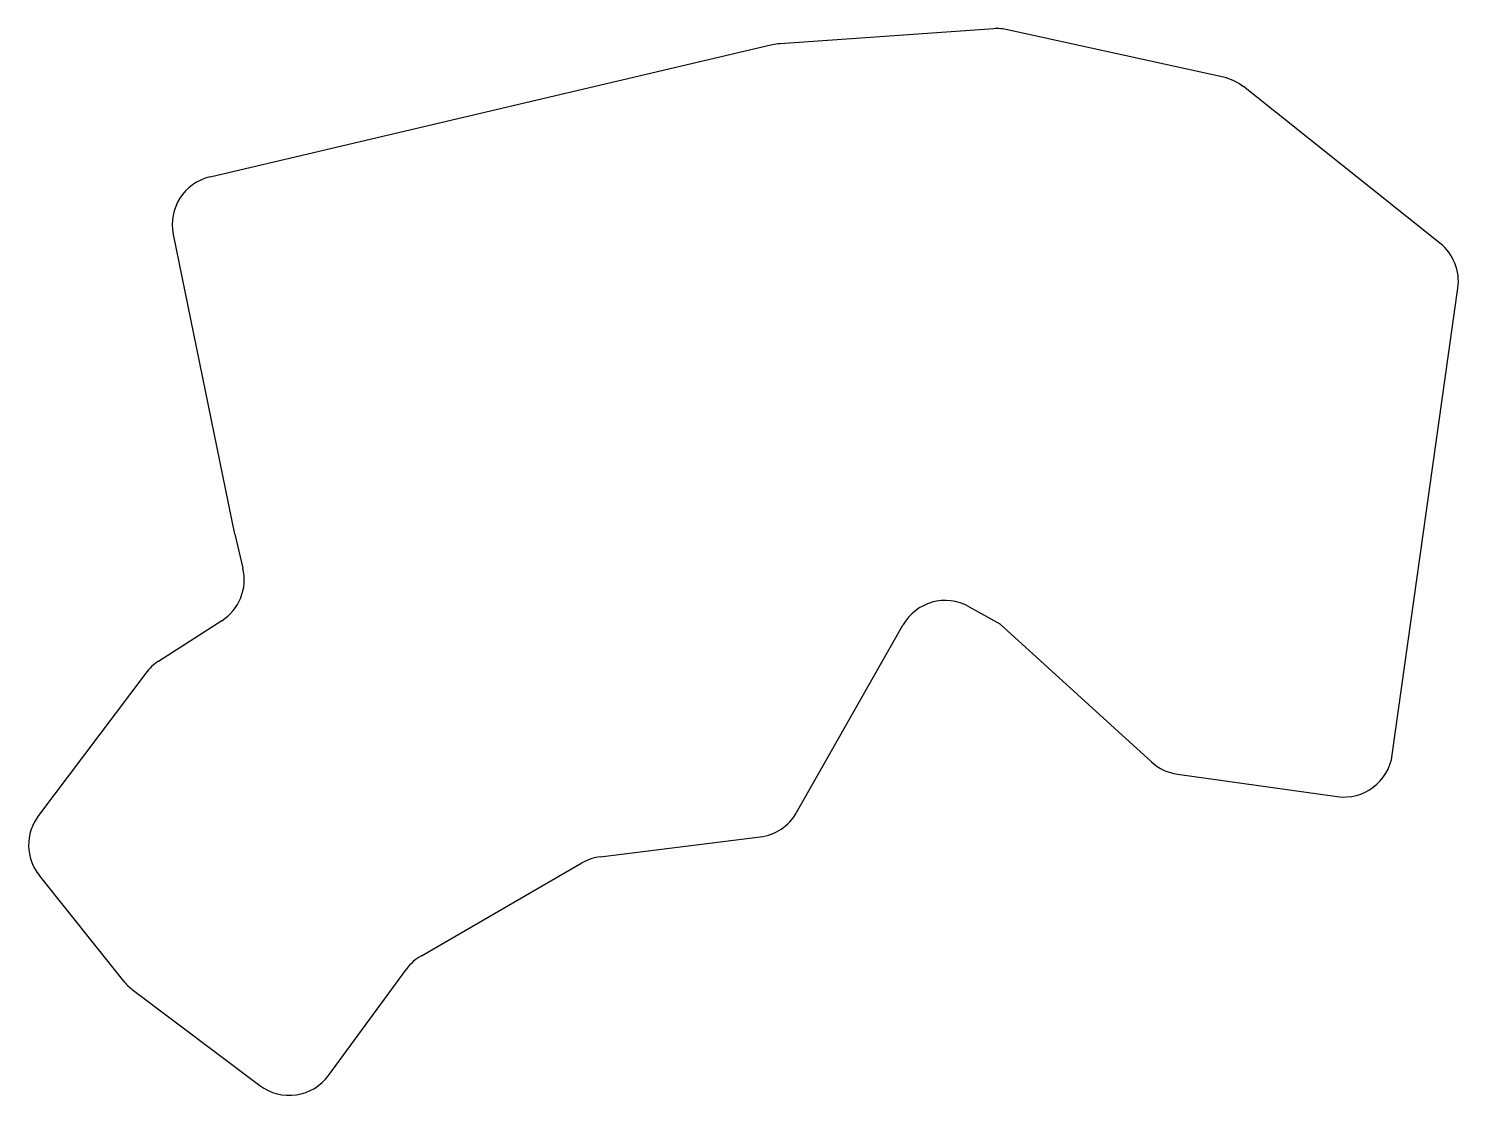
# Model space of a CAD drawing. Header units: millimetres. Extents: x 223 to 369, y -189 to -80.
import ezdxf

# ---------------------------------------------------------------- set-up
doc = ezdxf.new("R2010")
doc.units = ezdxf.units.MM

msp = doc.modelspace()

# ---------------------------------------------------------------- linework, layer by layer
for p, q in [((321.99, -80.43), (300.17, -81.96)), ((345.46, -85.38), (323.41, -80.54)), ((299.37, -82.08), (241.92, -95.58)), ((367.58, -102.33), (347.5, -86.35)), ((238.16, -101.45), (244.4, -131.88)), ((362.71, -154.61), (369.41, -106.94)), ((244.44, -132.05), (245.28, -135.53)), ((319.48, -139.47), (322.61, -141.22)), ((243.12, -140.9), (236.65, -145.06)), ((301.85, -160.49), (312.69, -141.37)), ((322.61, -141.22), (338.1, -155.32)), ((235.36, -146.26), (224.39, -160.81)), ((340.77, -156.58), (357.07, -158.87)), ((281.79, -165.02), (298.12, -162.99)), ((263.52, -175.12), (279.91, -165.65)), ((224.48, -166.94), (233.09, -177.71)), ((254.04, -187.35), (261.98, -176.5)), ((233.98, -178.58), (247, -188.39))]:
    msp.add_line(p, q)
for centre, start, end in [((322.34, -85.42), 77.603, 94), ((300.52, -86.95), 94, 103.2197), ((344.38, -90.27), 51.4929, 77.603), ((243.06, -100.44), 103.2197, 191.5911), ((364.46, -106.24), 352, 51.4929), ((249.3, -130.88), 191.5911, 193.5408), ((240.42, -136.7), 302.7083, 13.5408), ((317.04, -143.84), 60.8103, 150.4387), ((239.35, -149.26), 122.7083, 143), ((357.76, -153.92), 262, 352), ((341.47, -151.63), 227.6782, 262), ((297.5, -158.03), 277.1094, 330.4387), ((228.39, -163.82), 143, 218.6416), ((282.41, -169.98), 97.1094, 120), ((266.02, -179.45), 120, 143.8058), ((236.99, -174.58), 218.6416, 233), ((250.01, -184.39), 233, 323.8058)]:
    msp.add_arc(centre, 5, start, end)

doc.saveas('drawing.dxf')
